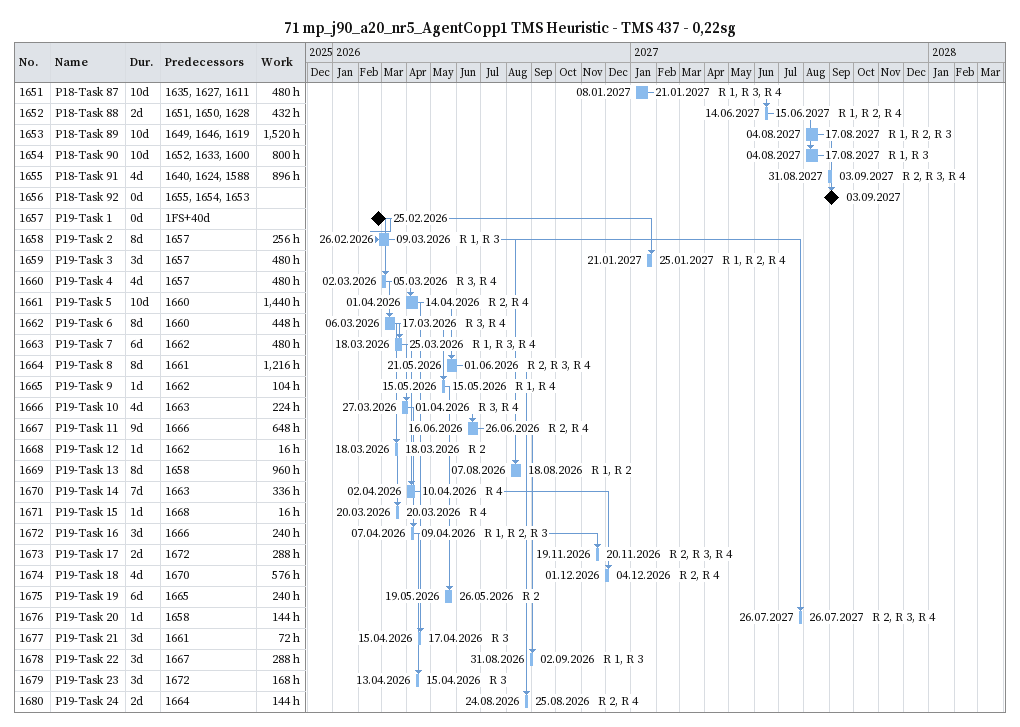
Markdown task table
71 mp_j90_a20_nr5_AgentCopp1 TMS Heuristic - TMS 437 - 0,22sg

| ID | Task | Duration | Start | Finish | Predecessors | Resources | Work (h) |
|---|---|---|---|---|---|---|---|
| 1651 | P18-Task 87 | 10d | 2027-01-08 | 2027-01-21 | 1635, 1627, 1611 | R 1, R 3, R 4 | 480 |
| 1652 | P18-Task 88 | 2d | 2027-06-14 | 2027-06-15 | 1651, 1650, 1628 | R 1, R 2, R 4 | 432 |
| 1653 | P18-Task 89 | 10d | 2027-08-04 | 2027-08-17 | 1649, 1646, 1619 | R 1, R 2, R 3 | 1520 |
| 1654 | P18-Task 90 | 10d | 2027-08-04 | 2027-08-17 | 1652, 1633, 1600 | R 1, R 3 | 800 |
| 1655 | P18-Task 91 | 4d | 2027-08-31 | 2027-09-03 | 1640, 1624, 1588 | R 2, R 3, R 4 | 896 |
| 1656 | P18-Task 92 | 0d | 2027-09-03 | 2027-09-03 | 1655, 1654, 1653 |  |  |
| 1657 | P19-Task 1 | 0d | 2026-02-25 | 2026-02-25 | 1FS+40d |  |  |
| 1658 | P19-Task 2 | 8d | 2026-02-26 | 2026-03-09 | 1657 | R 1, R 3 | 256 |
| 1659 | P19-Task 3 | 3d | 2027-01-21 | 2027-01-25 | 1657 | R 1, R 2, R 4 | 480 |
| 1660 | P19-Task 4 | 4d | 2026-03-02 | 2026-03-05 | 1657 | R 3, R 4 | 480 |
| 1661 | P19-Task 5 | 10d | 2026-04-01 | 2026-04-14 | 1660 | R 2, R 4 | 1440 |
| 1662 | P19-Task 6 | 8d | 2026-03-06 | 2026-03-17 | 1660 | R 3, R 4 | 448 |
| 1663 | P19-Task 7 | 6d | 2026-03-18 | 2026-03-25 | 1662 | R 1, R 3, R 4 | 480 |
| 1664 | P19-Task 8 | 8d | 2026-05-21 | 2026-06-01 | 1661 | R 2, R 3, R 4 | 1216 |
| 1665 | P19-Task 9 | 1d | 2026-05-15 | 2026-05-15 | 1662 | R 1, R 4 | 104 |
| 1666 | P19-Task 10 | 4d | 2026-03-27 | 2026-04-01 | 1663 | R 3, R 4 | 224 |
| 1667 | P19-Task 11 | 9d | 2026-06-16 | 2026-06-26 | 1666 | R 2, R 4 | 648 |
| 1668 | P19-Task 12 | 1d | 2026-03-18 | 2026-03-18 | 1662 | R 2 | 16 |
| 1669 | P19-Task 13 | 8d | 2026-08-07 | 2026-08-18 | 1658 | R 1, R 2 | 960 |
| 1670 | P19-Task 14 | 7d | 2026-04-02 | 2026-04-10 | 1663 | R 4 | 336 |
| 1671 | P19-Task 15 | 1d | 2026-03-20 | 2026-03-20 | 1668 | R 4 | 16 |
| 1672 | P19-Task 16 | 3d | 2026-04-07 | 2026-04-09 | 1666 | R 1, R 2, R 3 | 240 |
| 1673 | P19-Task 17 | 2d | 2026-11-19 | 2026-11-20 | 1672 | R 2, R 3, R 4 | 288 |
| 1674 | P19-Task 18 | 4d | 2026-12-01 | 2026-12-04 | 1670 | R 2, R 4 | 576 |
| 1675 | P19-Task 19 | 6d | 2026-05-19 | 2026-05-26 | 1665 | R 2 | 240 |
| 1676 | P19-Task 20 | 1d | 2027-07-26 | 2027-07-26 | 1658 | R 2, R 3, R 4 | 144 |
| 1677 | P19-Task 21 | 3d | 2026-04-15 | 2026-04-17 | 1661 | R 3 | 72 |
| 1678 | P19-Task 22 | 3d | 2026-08-31 | 2026-09-02 | 1667 | R 1, R 3 | 288 |
| 1679 | P19-Task 23 | 3d | 2026-04-13 | 2026-04-15 | 1672 | R 3 | 168 |
| 1680 | P19-Task 24 | 2d | 2026-08-24 | 2026-08-25 | 1664 | R 2, R 4 | 144 |
